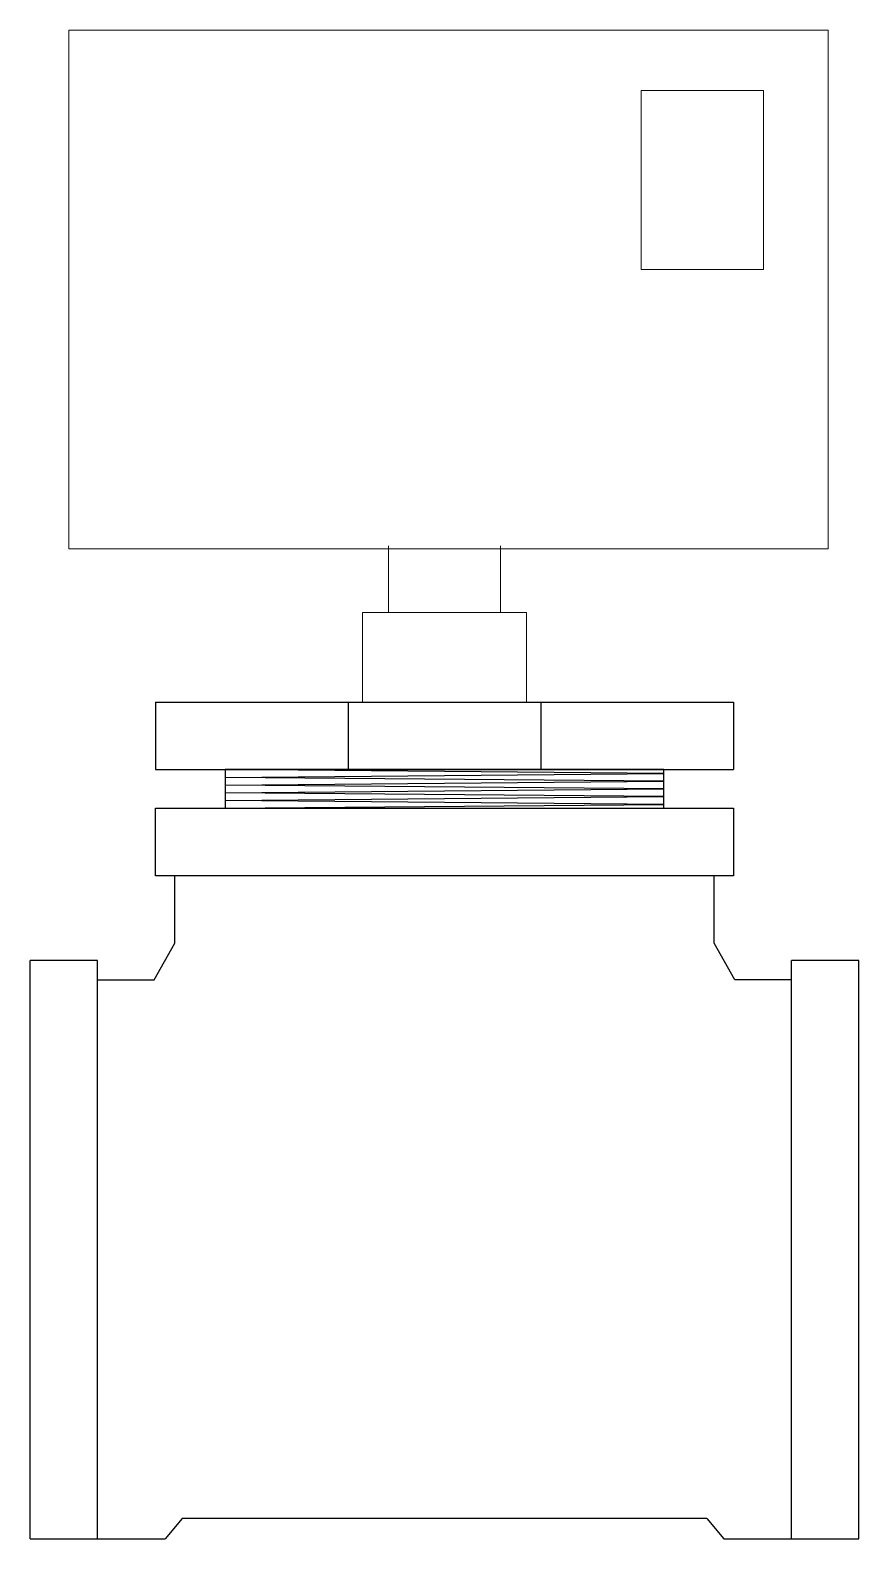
# Model space of a CAD drawing. Header units: millimetres. Extents: x 8833 to 9263, y 2905 to 3688.
import ezdxf

# ---------------------------------------------------------------- set-up
doc = ezdxf.new("R2010")
doc.units = ezdxf.units.MM
doc.header["$LTSCALE"] = 0.5
doc.layers.add('Contorno', color=3, linetype='Continuous')

msp = doc.modelspace()

# ---------------------------------------------------------------- linework, layer by layer
at = {"color": 7, "linetype": 'Continuous', "lineweight": 5}
for points in [[(8853.09, 3418.56), (8853.09, 3687.56), (9247.19, 3687.56), (9247.19, 3418.56)], [(9150.03, 3656.3), (9213.63, 3656.3), (9213.63, 3563.36), (9150.03, 3563.36)]]:
    msp.add_lwpolyline(points, close=True, dxfattribs=at)
for points in [[(9019.01, 3385.48), (9019.01, 3420.04)], [(9077.09, 3385.48), (9077.09, 3420.04)], [(9005.46, 3385.48), (9090.64, 3385.48)], [(9005.46, 3339.01), (9005.46, 3385.48)], [(9090.64, 3339.01), (9090.64, 3385.48)]]:
    msp.add_lwpolyline(points, dxfattribs=at)
at = {"layer": 'Contorno'}
for p, q in [((8898.05, 3339.01), (9048.05, 3339.01)), ((8898.05, 3339.01), (8898.05, 3304.01)), ((8998.05, 3339.01), (8998.05, 3304.01)), ((9048.05, 3339.01), (9198.05, 3339.01)), ((9098.05, 3339.01), (9098.05, 3304.01)), ((9198.05, 3339.01), (9198.05, 3304.01)), ((8898.05, 3304.01), (9198.05, 3304.01)), ((9161.86, 3302.01), (8934.24, 3304.01)), ((8934.24, 3300.01), (9161.86, 3302.01)), ((9161.86, 3298.01), (8934.24, 3300.01)), ((8934.24, 3296.01), (9161.86, 3298.01)), ((9161.86, 3294.01), (8934.24, 3296.01)), ((8934.24, 3292.01), (9161.86, 3294.01)), ((9161.86, 3290.01), (8934.24, 3292.01)), ((8934.24, 3288.01), (9161.86, 3290.01)), ((9161.86, 3286.01), (8934.24, 3288.01)), ((8934.24, 3284.01), (9161.86, 3286.01)), ((8908.05, 3214.01), (8908.05, 3249.01)), ((9188.05, 3214.01), (9188.05, 3249.01)), ((8897.44, 3195.07), (8908.05, 3214.01)), ((9198.66, 3195.07), (9188.05, 3214.01)), ((8833.05, 2905.07), (8833.05, 3205.07)), ((8868.05, 3205.07), (8833.05, 3205.07)), ((8868.05, 2905.07), (8868.05, 3205.07)), ((9228.05, 2905.07), (9228.05, 3205.07)), ((9263.05, 3205.07), (9228.05, 3205.07)), ((9263.05, 2905.07), (9263.05, 3205.07)), ((8868.05, 3195.07), (8897.44, 3195.07)), ((9228.05, 3195.07), (9198.66, 3195.07)), ((8911.99, 2915.68), (8903.05, 2905.07)), ((9184.11, 2915.68), (8911.99, 2915.68)), ((9184.11, 2915.68), (9193.05, 2905.07)), ((8833.05, 2905.07), (8903.05, 2905.07)), ((9193.05, 2905.07), (9263.05, 2905.07))]:
    msp.add_line(p, q, dxfattribs=at)
for points in [[(8934.24, 3284.01), (9161.86, 3284.01), (9161.86, 3304.01), (8934.24, 3304.01)], [(9048.05, 3284.01), (9198.05, 3284.01), (9198.05, 3249.01), (9048.05, 3249.01), (8898.05, 3249.01), (8898.05, 3284.01)]]:
    msp.add_lwpolyline(points, close=True, dxfattribs=at)

doc.saveas('drawing.dxf')
